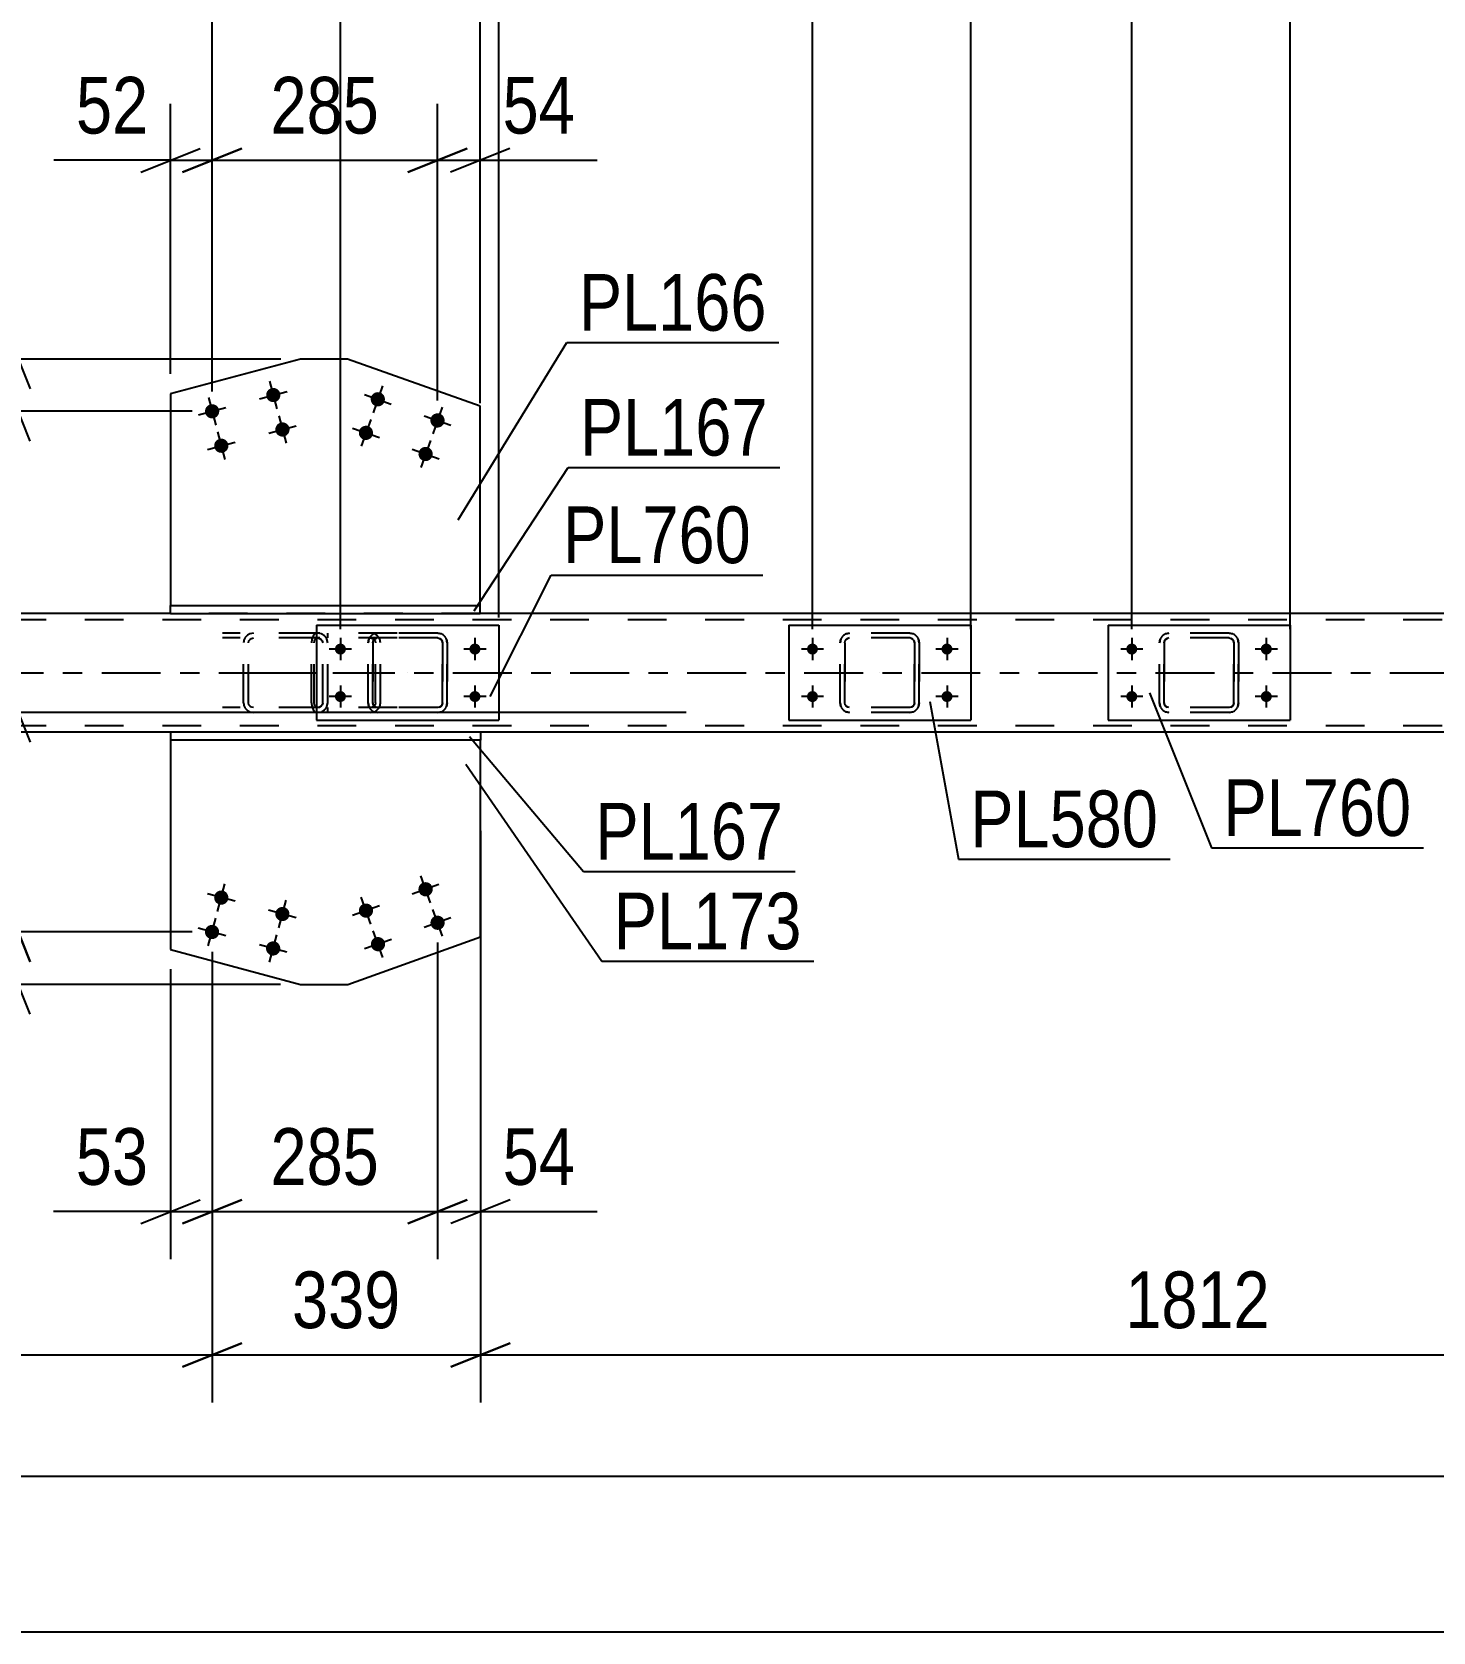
# Model space of a CAD drawing. Header units: millimetres. Extents: x 0 to 1189, y 0 to 841.
# Drawn here: x 119 to 189.8, y 690.2 to 771.1 of the extents above; entities that cross this region are included whole.
import ezdxf

# ---------------------------------------------------------------- set-up
doc = ezdxf.new("R2010")
doc.units = ezdxf.units.MM
doc.linetypes.add('DXK_LINE_DOT2', pattern=[3.9198, 1.9599, -1.9599])
doc.linetypes.add('DXK_LINE_DOT3', pattern=[5.9187, 2.979, -0.9799, 0.9799, -0.9799])
doc.styles.add('Arial', font='ARIAL.TTF', dxfattribs={"height": 0.2})
doc.styles.add('Arial Narrow', font='ARIALN.TTF', dxfattribs={"height": 0.2})

# ---------------------------------------------------------------- blocks, each defined once
blk = doc.blocks.new('Part-203723932-2485 - 2471')
at = {"color": 7, "linetype": 'DXK_LINE_DOT2'}
for p, q in [((176.272, 740.672), (176.456, 740.708)), ((176.456, 740.708), (176.272, 740.672)), ((179.496, 740.708), (176.456, 740.708)), ((179.496, 740.708), (179.679, 740.672)), ((179.679, 740.672), (179.496, 740.708)), ((175.976, 740.228), (176.012, 740.412)), ((176.012, 740.412), (175.976, 740.228)), ((175.976, 737.188), (175.976, 740.228)), ((175.976, 740.228), (175.976, 740.228)), ((175.976, 737.188), (175.976, 740.228)), ((176.216, 740.228), (176.234, 740.32)), ((176.234, 740.32), (176.216, 740.228)), ((176.216, 737.188), (176.216, 740.228)), ((176.216, 740.228), (176.216, 740.228)), ((176.216, 740.228), (176.216, 737.188)), ((176.234, 740.32), (176.286, 740.398)), ((176.286, 740.398), (176.234, 740.32)), ((176.286, 740.398), (176.364, 740.45)), ((176.364, 740.45), (176.286, 740.398)), ((176.456, 740.468), (176.364, 740.45)), ((179.496, 740.468), (176.456, 740.468)), ((179.496, 740.468), (179.587, 740.45)), ((179.587, 740.45), (179.665, 740.398)), ((179.665, 740.398), (179.587, 740.45)), ((179.665, 740.398), (179.717, 740.32)), ((179.717, 740.32), (179.665, 740.398)), ((179.717, 740.32), (179.736, 740.228)), ((179.736, 740.228), (179.717, 740.32)), ((179.736, 737.188), (179.736, 740.228)), ((179.736, 740.228), (179.736, 740.228)), ((179.736, 740.228), (179.736, 737.188)), ((179.939, 740.412), (179.976, 740.228)), ((179.976, 740.228), (179.939, 740.412)), ((179.976, 737.188), (179.976, 740.228)), ((179.976, 740.228), (179.976, 740.228)), ((179.976, 740.228), (179.976, 737.188)), ((175.976, 737.188), (175.976, 737.188)), ((176.012, 737.005), (175.976, 737.188)), ((175.976, 737.188), (176.012, 737.005)), ((176.216, 737.188), (176.216, 737.188)), ((176.234, 737.096), (176.216, 737.188)), ((176.216, 737.188), (176.234, 737.096)), ((176.286, 737.019), (176.234, 737.096)), ((176.234, 737.096), (176.286, 737.019)), ((176.456, 736.708), (176.272, 736.745)), ((176.272, 736.745), (176.456, 736.708)), ((176.364, 736.967), (176.286, 737.019)), ((176.286, 737.019), (176.364, 736.967)), ((176.456, 736.948), (176.364, 736.967)), ((179.496, 736.948), (176.456, 736.948)), ((179.496, 736.708), (176.456, 736.708)), ((179.587, 736.967), (179.496, 736.948)), ((179.679, 736.745), (179.496, 736.708)), ((179.496, 736.708), (179.679, 736.745)), ((179.665, 737.019), (179.587, 736.967)), ((179.587, 736.967), (179.665, 737.019)), ((179.717, 737.096), (179.665, 737.019)), ((179.665, 737.019), (179.717, 737.096)), ((179.736, 737.188), (179.717, 737.096)), ((179.717, 737.096), (179.736, 737.188)), ((179.736, 737.188), (179.736, 737.188)), ((179.976, 737.188), (179.939, 737.005)), ((179.939, 737.005), (179.976, 737.188)), ((179.976, 737.188), (179.976, 737.188))]:
    blk.add_line(p, q, dxfattribs=at)
at = {"color": 7, "linetype": 'DXK_LINE_DOT3'}
blk.add_line((177.976, 738.708), (177.976, 738.708), dxfattribs=at)
at = {"color": 7, "linetype": 'DXK_LINE_DOT2'}
for centre, start, end in [((176.456, 740.228), 112.5, 157.5), ((176.456, 740.228), 112.5, 157.5), ((179.496, 740.228), 22.5, 67.5), ((179.496, 740.228), 22.5, 67.5), ((176.456, 737.188), 202.5, 247.5), ((176.456, 737.188), 202.5, 247.5), ((179.496, 737.188), 292.5, 337.5), ((179.496, 737.188), 292.5, 337.5)]:
    blk.add_arc(centre, 0.48, start, end, dxfattribs=at)
blk = doc.blocks.new('Part-203723932-2522 - 2471')
at = {"color": 7, "linetype": 'DXK_LINE_DOT2'}
for p, q in [((323.531, 741.388), (96.998, 741.388)), ((141.648, 741.708), (125.993, 741.708)), ((323.531, 736.028), (96.998, 736.028)), ((141.655, 735.708), (125.986, 735.708))]:
    blk.add_line(p, q, dxfattribs=at)
at = {"color": 2, "linetype": 'Continuous'}
for p, q in [((125.993, 741.708), (105.156, 741.708)), ((212.018, 741.708), (141.648, 741.708)), ((125.986, 735.708), (100.998, 735.708)), ((211.988, 735.708), (141.655, 735.708))]:
    blk.add_line(p, q, dxfattribs=at)
at = {"color": 7, "linetype": 'DXK_LINE_DOT3'}
blk.add_line((86.998, 738.708), (333.531, 738.708), dxfattribs=at)
blk = doc.blocks.new('Bolt-203723932-2530 - 2471')
at = {"linetype": 'Continuous'}
for points in [[(138.542, 727.65, -1), (139.22, 727.893, -1)], [(135.53, 726.571, -1), (136.207, 726.814, -1)], [(139.149, 725.956, -1), (139.827, 726.199, -1)], [(136.137, 724.876, -1), (136.815, 725.119, -1)]]:
    blk.add_hatch(color=1, dxfattribs=at).paths.add_polyline_path(points)
at = {"color": 1, "linetype": 'Continuous'}
for p, q in [((139.124, 727.094), (138.638, 728.45)), ((139.559, 728.015), (138.203, 727.529)), ((136.546, 726.935), (135.191, 726.449)), ((136.111, 726.015), (135.626, 727.37)), ((140.166, 726.32), (138.81, 725.834)), ((139.731, 725.399), (139.245, 726.755)), ((137.153, 725.241), (135.798, 724.755)), ((136.719, 724.32), (136.233, 725.676))]:
    blk.add_line(p, q, dxfattribs=at)
blk = doc.blocks.new('Bolt-203723932-2531 - 2471')
at = {"linetype": 'Continuous'}
for points in [[(128.207, 727.444, -1), (128.902, 727.257, -1)], [(131.297, 726.613, -1), (131.992, 726.427, -1)], [(127.74, 725.706, -1), (128.435, 725.519, -1)], [(130.83, 724.875, -1), (131.525, 724.688, -1)]]:
    blk.add_hatch(color=1, dxfattribs=at).paths.add_polyline_path(points)
at = {"color": 1, "linetype": 'Continuous'}
for p, q in [((128.368, 726.655), (128.741, 728.046)), ((129.25, 727.164), (127.859, 727.537)), ((131.458, 725.825), (131.832, 727.215)), ((127.9, 724.917), (128.274, 726.308)), ((132.34, 726.333), (130.949, 726.707)), ((128.783, 725.425), (127.392, 725.799)), ((130.991, 724.086), (131.364, 725.477)), ((131.873, 724.595), (130.482, 724.969))]:
    blk.add_line(p, q, dxfattribs=at)
blk = doc.blocks.new('Bolt-203723932-2532 - 2471')
at = {"linetype": 'Continuous'}
for points in [[(136.807, 752.41, -1), (136.129, 752.651, -1)], [(136.205, 750.713, -1), (135.527, 750.954, -1)], [(139.823, 751.34, -1), (139.144, 751.581, -1)], [(139.221, 749.644, -1), (138.543, 749.884, -1)]]:
    blk.add_hatch(color=1, dxfattribs=at).paths.add_polyline_path(points)
at = {"color": 1, "linetype": 'Continuous'}
for p, q in [((135.789, 752.771), (137.146, 752.29)), ((136.709, 753.209), (136.227, 751.852)), ((139.724, 752.139), (139.243, 750.782)), ((135.188, 751.075), (136.545, 750.593)), ((136.107, 751.512), (135.625, 750.155)), ((138.805, 751.701), (140.162, 751.22)), ((139.123, 750.443), (138.641, 749.085)), ((138.203, 750.005), (139.561, 749.523))]:
    blk.add_line(p, q, dxfattribs=at)
blk = doc.blocks.new('Part-203723932-2708 - 2471')
at = {"color": 2, "linetype": 'Continuous'}
for p, q in [((141.655, 735.708), (125.986, 735.708)), ((125.986, 735.708), (125.986, 735.308)), ((141.655, 735.708), (141.655, 735.308)), ((141.655, 735.308), (125.986, 735.308))]:
    blk.add_line(p, q, dxfattribs=at)
blk = doc.blocks.new('Bolt-203723932-2533 - 2471')
at = {"linetype": 'Continuous'}
for points in [[(131.532, 752.837, -1), (130.837, 752.651, -1)], [(128.44, 752.014, -1), (127.744, 751.829, -1)], [(131.995, 751.097, -1), (131.299, 750.912, -1)], [(128.903, 750.274, -1), (128.207, 750.089, -1)]]:
    blk.add_hatch(color=1, dxfattribs=at).paths.add_polyline_path(points)
at = {"color": 1, "linetype": 'Continuous'}
for p, q in [((130.489, 752.559), (131.88, 752.929)), ((130.999, 753.44), (131.37, 752.048)), ((127.396, 751.736), (128.788, 752.106)), ((127.907, 752.617), (128.277, 751.226)), ((130.951, 750.819), (132.343, 751.19)), ((131.462, 751.7), (131.832, 750.309)), ((127.859, 749.997), (129.251, 750.367)), ((128.37, 750.878), (128.74, 749.486))]:
    blk.add_line(p, q, dxfattribs=at)
blk = doc.blocks.new('Part-203723932-2575 - 2471')
at = {"color": 7, "linetype": 'DXK_LINE_DOT2'}
for p, q in [((133.424, 740.708), (128.613, 740.708)), ((130.189, 740.708), (129.994, 740.672)), ((133.62, 740.672), (133.424, 740.708)), ((133.424, 740.468), (128.613, 740.468)), ((129.717, 740.412), (129.678, 740.228)), ((129.678, 737.188), (129.678, 740.228)), ((129.934, 740.228), (129.953, 740.32)), ((129.934, 737.188), (129.934, 740.228)), ((129.953, 740.32), (130.009, 740.398)), ((130.009, 740.398), (130.091, 740.45)), ((130.091, 740.45), (130.189, 740.468)), ((133.424, 740.468), (133.522, 740.45)), ((133.522, 740.45), (133.605, 740.398)), ((133.605, 740.398), (133.66, 740.32)), ((133.66, 740.32), (133.68, 740.228)), ((133.68, 737.188), (133.68, 740.228)), ((133.935, 740.228), (133.896, 740.412)), ((133.935, 737.188), (133.935, 740.228)), ((133.424, 736.948), (128.613, 736.948)), ((133.424, 736.708), (128.613, 736.708)), ((129.678, 737.188), (129.717, 737.005)), ((129.953, 737.096), (129.934, 737.188)), ((130.009, 737.019), (129.953, 737.096)), ((129.994, 736.745), (130.189, 736.708)), ((130.091, 736.967), (130.009, 737.019)), ((130.189, 736.948), (130.091, 736.967)), ((133.522, 736.967), (133.424, 736.948)), ((133.424, 736.708), (133.62, 736.745)), ((133.605, 737.019), (133.522, 736.967)), ((133.66, 737.096), (133.605, 737.019)), ((133.68, 737.188), (133.66, 737.096)), ((133.896, 737.005), (133.935, 737.188))]:
    blk.add_line(p, q, dxfattribs=at)
at = {"color": 7, "linetype": 'DXK_LINE_DOT3'}
blk.add_line((130.231, 738.708), (135.227, 738.708), dxfattribs=at)
at = {"color": 7, "linetype": 'DXK_LINE_DOT2'}
for centre, start, end in [((130.17, 740.207), 110.75831, 155.68004), ((133.444, 740.207), 24.31996, 69.24169), ((130.17, 737.209), 204.31996, 249.24169), ((133.444, 737.209), 290.75831, 335.68004)]:
    blk.add_arc(centre, 0.496, start, end, dxfattribs=at)
blk = doc.blocks.new('Part-203723932-2769 - 2471')
at = {"color": 2, "linetype": 'Continuous'}
for p, q in [((173.376, 741.108), (173.376, 736.308)), ((173.376, 741.108), (182.576, 741.108)), ((182.576, 741.108), (182.576, 736.308)), ((173.376, 736.308), (182.576, 736.308))]:
    blk.add_line(p, q, dxfattribs=at)
blk = doc.blocks.new('Part-203723932-2583 - 2471')
at = {"color": 7, "linetype": 'DXK_LINE_DOT2'}
for p, q in [((133.195, 740.568), (133.137, 740.412)), ((133.283, 740.672), (133.195, 740.568)), ((133.387, 740.708), (133.283, 740.672)), ((137.451, 740.708), (133.387, 740.708)), ((133.935, 740.468), (133.935, 740.708)), ((136.294, 740.672), (136.102, 740.708)), ((133.137, 740.412), (133.116, 740.228)), ((133.116, 737.188), (133.116, 740.228)), ((133.251, 740.228), (133.262, 740.32)), ((133.251, 737.188), (133.251, 740.228)), ((133.262, 740.32), (133.291, 740.398)), ((133.291, 740.398), (133.335, 740.45)), ((133.335, 740.45), (133.387, 740.468)), ((137.451, 740.468), (133.387, 740.468)), ((136.102, 740.468), (136.198, 740.45)), ((136.198, 740.45), (136.279, 740.398)), ((136.279, 740.398), (136.334, 740.32)), ((136.334, 740.32), (136.353, 740.228)), ((136.353, 737.188), (136.353, 740.228)), ((136.604, 740.228), (136.566, 740.412)), ((136.604, 737.188), (136.604, 740.228)), ((133.116, 737.188), (133.137, 737.005)), ((133.137, 737.005), (133.195, 736.849)), ((133.195, 736.849), (133.283, 736.745)), ((133.262, 737.096), (133.251, 737.188)), ((133.291, 737.019), (133.262, 737.096)), ((133.283, 736.745), (133.387, 736.708)), ((133.335, 736.967), (133.291, 737.019)), ((133.387, 736.948), (133.335, 736.967)), ((137.451, 736.948), (133.387, 736.948)), ((137.451, 736.708), (133.387, 736.708)), ((133.935, 736.708), (133.935, 736.948)), ((136.198, 736.967), (136.102, 736.948)), ((136.102, 736.708), (136.294, 736.745)), ((136.279, 737.019), (136.198, 736.967)), ((136.334, 737.096), (136.279, 737.019)), ((136.353, 737.188), (136.334, 737.096)), ((136.566, 737.005), (136.604, 737.188))]:
    blk.add_line(p, q, dxfattribs=at)
for centre, start, end in [((136.116, 740.213), 23.8494, 68.8059), ((136.116, 737.203), 291.1941, 336.1506)]:
    blk.add_arc(centre, 0.492, start, end, dxfattribs=at)
blk = doc.blocks.new('Part-203723932-2713 - 2471')
at = {"color": 2, "linetype": 'Continuous'}
for p, q in [((125.993, 741.708), (125.993, 742.108)), ((125.993, 742.108), (141.648, 742.108)), ((125.993, 741.708), (141.648, 741.708)), ((141.648, 741.708), (141.648, 742.108))]:
    blk.add_line(p, q, dxfattribs=at)
blk = doc.blocks.new('Part-203723932-2616 - 2471')
at = {"color": 2, "linetype": 'Continuous'}
for p, q in [((132.564, 754.56), (125.993, 752.811)), ((134.934, 754.56), (132.564, 754.56)), ((141.648, 752.178), (134.934, 754.56)), ((125.993, 752.811), (125.993, 742.108)), ((141.648, 742.108), (141.648, 752.178))]:
    blk.add_line(p, q, dxfattribs=at)
at = {"color": 7, "linetype": 'DXK_LINE_DOT2'}
blk.add_line((125.993, 742.108), (141.648, 742.108), dxfattribs=at)
blk = doc.blocks.new('Part-203723932-2631 - 2471')
at = {"color": 2, "linetype": 'Continuous'}
for p, q in [((125.986, 735.308), (125.986, 724.727)), ((141.655, 725.366), (141.655, 735.308)), ((134.946, 722.963), (141.655, 725.366)), ((125.986, 724.727), (132.553, 722.963)), ((132.553, 722.963), (134.946, 722.963))]:
    blk.add_line(p, q, dxfattribs=at)
at = {"color": 7, "linetype": 'DXK_LINE_DOT2'}
blk.add_line((141.655, 735.308), (125.986, 735.308), dxfattribs=at)
blk = doc.blocks.new('Part-203723932-2900 - 2471')
at = {"color": 2, "linetype": 'Continuous'}
for p, q in [((133.376, 741.108), (133.376, 736.308)), ((133.376, 741.108), (142.576, 741.108)), ((142.576, 741.108), (142.576, 736.308)), ((133.376, 736.308), (142.576, 736.308))]:
    blk.add_line(p, q, dxfattribs=at)
blk = doc.blocks.new('Part-203723932-2850 - 2471')
at = {"color": 7, "linetype": 'DXK_LINE_DOT2'}
for p, q in [((160.133, 740.672), (160.317, 740.708)), ((160.317, 740.708), (160.133, 740.672)), ((163.357, 740.708), (160.317, 740.708)), ((163.357, 740.708), (163.54, 740.672)), ((163.54, 740.672), (163.357, 740.708)), ((159.837, 740.228), (159.873, 740.412)), ((159.873, 740.412), (159.837, 740.228)), ((159.837, 737.188), (159.837, 740.228)), ((159.837, 740.228), (159.837, 740.228)), ((159.837, 737.188), (159.837, 740.228)), ((160.077, 740.228), (160.095, 740.32)), ((160.077, 740.228), (160.095, 740.32)), ((160.077, 737.188), (160.077, 740.228)), ((160.077, 740.228), (160.077, 740.228)), ((160.077, 740.228), (160.077, 737.188)), ((160.147, 740.398), (160.095, 740.32)), ((160.225, 740.45), (160.147, 740.398)), ((160.317, 740.468), (160.225, 740.45)), ((163.357, 740.468), (160.317, 740.468)), ((163.449, 740.45), (163.357, 740.468)), ((163.526, 740.398), (163.449, 740.45)), ((163.526, 740.398), (163.578, 740.32)), ((163.578, 740.32), (163.597, 740.228)), ((163.597, 740.228), (163.578, 740.32)), ((163.597, 737.188), (163.597, 740.228)), ((163.597, 740.228), (163.597, 740.228)), ((163.597, 740.228), (163.597, 737.188)), ((163.8, 740.412), (163.837, 740.228)), ((163.837, 740.228), (163.8, 740.412)), ((163.837, 737.188), (163.837, 740.228)), ((163.837, 740.228), (163.837, 740.228)), ((163.837, 740.228), (163.837, 737.188)), ((159.837, 737.188), (159.837, 737.188)), ((159.873, 737.005), (159.837, 737.188)), ((159.837, 737.188), (159.873, 737.005)), ((160.077, 737.188), (160.077, 737.188)), ((160.095, 737.096), (160.077, 737.188)), ((160.095, 737.096), (160.077, 737.188)), ((160.147, 737.019), (160.095, 737.096)), ((160.317, 736.708), (160.133, 736.745)), ((160.133, 736.745), (160.317, 736.708)), ((160.225, 736.967), (160.147, 737.019)), ((160.317, 736.948), (160.225, 736.967)), ((163.357, 736.948), (160.317, 736.948)), ((163.357, 736.708), (160.317, 736.708)), ((163.449, 736.967), (163.357, 736.948)), ((163.54, 736.745), (163.357, 736.708)), ((163.357, 736.708), (163.54, 736.745)), ((163.526, 737.019), (163.449, 736.967)), ((163.578, 737.096), (163.526, 737.019)), ((163.597, 737.188), (163.578, 737.096)), ((163.578, 737.096), (163.597, 737.188)), ((163.597, 737.188), (163.597, 737.188)), ((163.837, 737.188), (163.8, 737.005)), ((163.8, 737.005), (163.837, 737.188)), ((163.837, 737.188), (163.837, 737.188))]:
    blk.add_line(p, q, dxfattribs=at)
at = {"color": 7, "linetype": 'DXK_LINE_DOT3'}
blk.add_line((161.837, 738.708), (161.837, 738.708), dxfattribs=at)
at = {"color": 7, "linetype": 'DXK_LINE_DOT2'}
for centre, start, end in [((160.317, 740.228), 112.5, 157.5), ((160.317, 740.228), 112.5, 157.5), ((163.357, 740.228), 22.5, 67.5), ((163.357, 740.228), 22.5, 67.5), ((160.317, 737.188), 202.5, 247.5), ((160.317, 737.188), 202.5, 247.5), ((163.357, 737.188), 292.5, 337.5), ((163.357, 737.188), 292.5, 337.5)]:
    blk.add_arc(centre, 0.48, start, end, dxfattribs=at)
blk = doc.blocks.new('Part-203723932-2855 - 2471')
at = {"color": 2, "linetype": 'Continuous'}
for p, q in [((157.237, 741.108), (157.237, 736.308)), ((157.237, 741.108), (166.437, 741.108)), ((166.437, 741.108), (166.437, 736.308)), ((157.237, 736.308), (166.437, 736.308))]:
    blk.add_line(p, q, dxfattribs=at)
blk = doc.blocks.new('Bolt-203723932-2864 - 2471')
at = {"linetype": 'Continuous'}
for points in [[(174.576, 739.628, -1), (174.576, 740.188, -1)], [(181.376, 739.628, -1), (181.376, 740.188, -1)], [(174.576, 737.228, -1), (174.576, 737.788, -1)], [(181.376, 737.228, -1), (181.376, 737.788, -1)]]:
    blk.add_hatch(color=1, dxfattribs=at).paths.add_polyline_path(points)
at = {"color": 1, "linetype": 'Continuous'}
for p, q in [((175.136, 739.908), (174.016, 739.908)), ((174.576, 740.468), (174.576, 739.348)), ((181.936, 739.908), (180.816, 739.908)), ((181.376, 740.468), (181.376, 739.348)), ((175.136, 737.508), (174.016, 737.508)), ((174.576, 738.068), (174.576, 736.948)), ((181.936, 737.508), (180.816, 737.508)), ((181.376, 738.068), (181.376, 736.948))]:
    blk.add_line(p, q, dxfattribs=at)
blk = doc.blocks.new('Bolt-203723932-2880 - 2471')
at = {"linetype": 'Continuous'}
for points in [[(158.437, 739.628, -1), (158.437, 740.188, -1)], [(165.237, 739.628, -1), (165.237, 740.188, -1)], [(158.437, 737.228, -1), (158.437, 737.788, -1)], [(165.237, 737.228, -1), (165.237, 737.788, -1)]]:
    blk.add_hatch(color=1, dxfattribs=at).paths.add_polyline_path(points)
at = {"color": 1, "linetype": 'Continuous'}
for p, q in [((158.997, 739.908), (157.877, 739.908)), ((158.437, 740.468), (158.437, 739.348)), ((165.797, 739.908), (164.677, 739.908)), ((165.237, 740.468), (165.237, 739.348)), ((158.997, 737.508), (157.877, 737.508)), ((158.437, 738.068), (158.437, 736.948)), ((165.797, 737.508), (164.677, 737.508)), ((165.237, 738.068), (165.237, 736.948))]:
    blk.add_line(p, q, dxfattribs=at)
blk = doc.blocks.new('Bolt-203723932-2881 - 2471')
at = {"linetype": 'Continuous'}
for points in [[(134.576, 739.628, -1), (134.576, 740.188, -1)], [(141.376, 739.628, -1), (141.376, 740.188, -1)], [(134.576, 737.228, -1), (134.576, 737.788, -1)], [(141.376, 737.228, -1), (141.376, 737.788, -1)]]:
    blk.add_hatch(color=1, dxfattribs=at).paths.add_polyline_path(points)
at = {"color": 1, "linetype": 'Continuous'}
for p, q in [((135.136, 739.908), (134.016, 739.908)), ((134.576, 740.468), (134.576, 739.348)), ((141.936, 739.908), (140.816, 739.908)), ((141.376, 740.468), (141.376, 739.348)), ((135.136, 737.508), (134.016, 737.508)), ((134.576, 738.068), (134.576, 736.948)), ((141.936, 737.508), (140.816, 737.508)), ((141.376, 738.068), (141.376, 736.948))]:
    blk.add_line(p, q, dxfattribs=at)
blk = doc.blocks.new('Part-203723932-2895 - 2471')
at = {"color": 7, "linetype": 'DXK_LINE_DOT2'}
for p, q in [((136.272, 740.672), (136.456, 740.708)), ((136.456, 740.708), (136.272, 740.672)), ((139.496, 740.708), (136.456, 740.708)), ((139.496, 740.708), (139.679, 740.672)), ((139.679, 740.672), (139.496, 740.708)), ((135.976, 740.228), (136.012, 740.412)), ((136.012, 740.412), (135.976, 740.228)), ((135.976, 737.188), (135.976, 740.228)), ((135.976, 740.228), (135.976, 740.228)), ((135.976, 737.188), (135.976, 740.228)), ((136.216, 740.228), (136.234, 740.32)), ((136.234, 740.32), (136.216, 740.228)), ((136.216, 737.188), (136.216, 740.228)), ((136.216, 740.228), (136.216, 740.228)), ((136.216, 740.228), (136.216, 737.188)), ((136.234, 740.32), (136.286, 740.398)), ((136.286, 740.398), (136.234, 740.32)), ((136.286, 740.398), (136.364, 740.45)), ((136.364, 740.45), (136.286, 740.398)), ((136.456, 740.468), (136.364, 740.45)), ((139.496, 740.468), (136.456, 740.468)), ((139.496, 740.468), (139.587, 740.45)), ((139.587, 740.45), (139.665, 740.398)), ((139.665, 740.398), (139.587, 740.45)), ((139.665, 740.398), (139.717, 740.32)), ((139.717, 740.32), (139.665, 740.398)), ((139.717, 740.32), (139.736, 740.228)), ((139.736, 740.228), (139.717, 740.32)), ((139.736, 737.188), (139.736, 740.228)), ((139.736, 740.228), (139.736, 740.228)), ((139.736, 740.228), (139.736, 737.188)), ((139.939, 740.412), (139.976, 740.228)), ((139.976, 740.228), (139.939, 740.412)), ((139.976, 737.188), (139.976, 740.228)), ((139.976, 740.228), (139.976, 740.228)), ((139.976, 740.228), (139.976, 737.188)), ((135.976, 737.188), (135.976, 737.188)), ((136.012, 737.005), (135.976, 737.188)), ((135.976, 737.188), (136.012, 737.005)), ((136.216, 737.188), (136.216, 737.188)), ((136.234, 737.096), (136.216, 737.188)), ((136.216, 737.188), (136.234, 737.096)), ((136.286, 737.019), (136.234, 737.096)), ((136.234, 737.096), (136.286, 737.019)), ((136.456, 736.708), (136.272, 736.745)), ((136.272, 736.745), (136.456, 736.708)), ((136.364, 736.967), (136.286, 737.019)), ((136.286, 737.019), (136.364, 736.967)), ((136.456, 736.948), (136.364, 736.967)), ((139.496, 736.948), (136.456, 736.948)), ((139.496, 736.708), (136.456, 736.708)), ((139.587, 736.967), (139.496, 736.948)), ((139.679, 736.745), (139.496, 736.708)), ((139.496, 736.708), (139.679, 736.745)), ((139.665, 737.019), (139.587, 736.967)), ((139.587, 736.967), (139.665, 737.019)), ((139.717, 737.096), (139.665, 737.019)), ((139.665, 737.019), (139.717, 737.096)), ((139.736, 737.188), (139.717, 737.096)), ((139.717, 737.096), (139.736, 737.188)), ((139.736, 737.188), (139.736, 737.188)), ((139.976, 737.188), (139.939, 737.005)), ((139.939, 737.005), (139.976, 737.188)), ((139.976, 737.188), (139.976, 737.188))]:
    blk.add_line(p, q, dxfattribs=at)
at = {"color": 7, "linetype": 'DXK_LINE_DOT3'}
blk.add_line((137.976, 738.708), (137.976, 738.708), dxfattribs=at)
at = {"color": 7, "linetype": 'DXK_LINE_DOT2'}
for centre, start, end in [((136.456, 740.228), 112.5, 157.5), ((136.456, 740.228), 112.5, 157.5), ((139.496, 740.228), 22.5, 67.5), ((139.496, 740.228), 22.5, 67.5), ((136.456, 737.188), 202.5, 247.5), ((136.456, 737.188), 202.5, 247.5), ((139.496, 737.188), 292.5, 337.5), ((139.496, 737.188), 292.5, 337.5)]:
    blk.add_arc(centre, 0.48, start, end, dxfattribs=at)
blk = doc.blocks.new('StraightDimension-203723932-41696 - 2471')
at = {"color": 7, "linetype": 'Continuous'}
for p, q in [((141.655, 730.72), (141.655, 701.844)), ((128.087, 724.612), (128.087, 701.844)), ((129.587, 704.844), (126.587, 703.644)), ((128.087, 704.244), (141.655, 704.244)), ((140.155, 703.644), (143.155, 704.844))]:
    blk.add_line(p, q, dxfattribs=at)
at = {"color": 0}
blk.add_wipeout([(138.213, 704.994), (138.213, 709.194), (131.529, 709.194), (131.529, 704.994)], dxfattribs=at)
at = {"color": 3, "style": 'Arial Narrow'}
blk.add_text('339', height=2.8633, dxfattribs=at).set_placement((132.129, 705.594))
blk = doc.blocks.new('StraightDimension-203723932-40149 - 2471')
at = {"color": 7, "linetype": 'Continuous'}
for p, q in [((166.437, 740.908), (166.437, 798.132)), ((174.576, 740.908), (174.576, 798.132)), ((164.937, 782.837), (167.937, 784.037)), ((166.437, 783.437), (174.576, 783.437)), ((176.076, 784.037), (173.076, 782.837))]:
    blk.add_line(p, q, dxfattribs=at)
at = {"color": 0}
blk.add_wipeout([(174.442, 784.187), (174.442, 788.387), (166.571, 788.387), (166.571, 784.187)], dxfattribs=at)
at = {"color": 3, "style": 'Arial'}
blk.add_text('203', height=2.8652, dxfattribs=at).set_placement((167.171, 784.787))
at = {"color": 0, "linetype": 'Continuous'}
blk.add_wipeout([(173.976, 798.732), (169.776, 798.732), (169.776, 788.637), (173.976, 788.637)], dxfattribs=at)
at = {"color": 3, "linetype": 'Continuous', "style": 'Arial'}
blk.add_text('1939', height=2.8652, rotation=90.00021, dxfattribs=at).set_placement((173.376, 789.237))
blk = doc.blocks.new('StraightDimension-203723932-4101 - 2471')
at = {"color": 7, "linetype": 'Continuous'}
for p, q in [((117.701, 727.112), (118.901, 724.112)), ((127.087, 725.612), (115.451, 725.612)), ((118.301, 722.963), (118.301, 725.612)), ((118.901, 721.463), (117.701, 724.463)), ((131.553, 722.963), (115.451, 722.963)), ((118.301, 722.963), (118.301, 717.056)), ((118.301, 722.963), (118.301, 717.056))]:
    blk.add_line(p, q, dxfattribs=at)
at = {"color": 0}
blk.add_wipeout([(117.551, 722.438), (113.351, 722.438), (113.351, 717.581), (117.551, 717.581)], dxfattribs=at)
at = {"color": 3, "style": 'Arial Narrow'}
blk.add_text('66', height=2.8633, rotation=90.00021, dxfattribs=at).set_placement((116.951, 718.181))
blk = doc.blocks.new('StraightDimension-203723932-41695 - 2471')
at = {"color": 7, "linetype": 'Continuous'}
for p, q in [((141.655, 730.72), (141.655, 701.844)), ((214.155, 730.612), (214.155, 701.844)), ((143.155, 704.844), (140.155, 703.644)), ((141.655, 704.244), (214.155, 704.244)), ((212.655, 703.644), (215.655, 704.844))]:
    blk.add_line(p, q, dxfattribs=at)
at = {"color": 0}
blk.add_wipeout([(182.161, 704.994), (182.161, 709.194), (173.648, 709.194), (173.648, 704.994)], dxfattribs=at)
at = {"color": 3, "style": 'Arial Narrow'}
blk.add_text('1812', height=2.8633, dxfattribs=at).set_placement((174.248, 705.594))
blk = doc.blocks.new('StraightDimension-203723932-2944 - 2471')
at = {"color": 7, "linetype": 'Continuous'}
blk.add_line((96.998, 698.117), (791.142, 698.117), dxfattribs=at)
blk = doc.blocks.new('StraightDimension-203723932-40155 - 2471')
at = {"color": 7, "linetype": 'Continuous'}
for p, q in [((99.956, 744.912), (99.956, 797.285)), ((128.092, 752.921), (128.092, 795.908)), ((101.456, 784.037), (98.456, 782.837)), ((99.956, 783.437), (128.092, 783.437)), ((126.592, 782.837), (129.592, 784.037))]:
    blk.add_line(p, q, dxfattribs=at)
at = {"color": 0, "linetype": 'Continuous'}
blk.add_wipeout([(127.492, 796.508), (123.292, 796.508), (123.292, 788.637), (127.492, 788.637)], dxfattribs=at)
at = {"color": 0}
blk.add_wipeout([(117.96, 784.187), (117.96, 788.387), (110.089, 788.387), (110.089, 784.187)], dxfattribs=at)
at = {"color": 3, "linetype": 'Continuous', "style": 'Arial'}
blk.add_text('777', height=2.8652, rotation=90.00021, dxfattribs=at).set_placement((126.892, 789.237))
at = {"color": 3, "style": 'Arial'}
blk.add_text('703', height=2.8652, dxfattribs=at).set_placement((110.689, 784.787))
blk = doc.blocks.new('StraightDimension-203723932-4049 - 2471')
at = {"color": 7, "linetype": 'Continuous'}
for p, q in [((128.087, 724.612), (128.087, 709.086)), ((125.986, 723.727), (125.986, 709.086)), ((125.986, 711.486), (120.079, 711.486)), ((125.986, 711.486), (120.079, 711.486)), ((124.486, 710.886), (127.486, 712.086)), ((125.986, 711.486), (128.087, 711.486)), ((129.587, 712.086), (126.587, 710.886))]:
    blk.add_line(p, q, dxfattribs=at)
at = {"color": 0}
blk.add_wipeout([(125.461, 712.236), (125.461, 716.436), (120.604, 716.436), (120.604, 712.236)], dxfattribs=at)
at = {"color": 3, "style": 'Arial Narrow'}
blk.add_text('53', height=2.8633, dxfattribs=at).set_placement((121.204, 712.836))
blk = doc.blocks.new('StraightDimension-203723932-4059 - 2471')
at = {"color": 7, "linetype": 'Continuous'}
for p, q in [((128.087, 724.612), (128.087, 709.086)), ((139.488, 725.077), (139.488, 709.086)), ((126.587, 710.886), (129.587, 712.086)), ((128.087, 711.486), (139.488, 711.486)), ((140.988, 712.086), (137.988, 710.886))]:
    blk.add_line(p, q, dxfattribs=at)
at = {"color": 0}
blk.add_wipeout([(137.13, 712.236), (137.13, 716.436), (130.445, 716.436), (130.445, 712.236)], dxfattribs=at)
at = {"color": 3, "style": 'Arial Narrow'}
blk.add_text('285', height=2.8633, dxfattribs=at).set_placement((131.045, 712.836))
blk = doc.blocks.new('StraightDimension-203723932-4069 - 2471')
at = {"color": 7, "linetype": 'Continuous'}
for p, q in [((139.488, 725.077), (139.488, 709.086)), ((141.655, 724.366), (141.655, 709.086)), ((137.988, 710.886), (140.988, 712.086)), ((139.488, 711.486), (141.655, 711.486)), ((143.155, 712.086), (140.155, 710.886)), ((141.655, 711.486), (147.561, 711.486)), ((141.655, 711.486), (147.561, 711.486))]:
    blk.add_line(p, q, dxfattribs=at)
at = {"color": 0}
blk.add_wipeout([(147.036, 712.236), (147.036, 716.436), (142.18, 716.436), (142.18, 712.236)], dxfattribs=at)
at = {"color": 3, "style": 'Arial Narrow'}
blk.add_text('54', height=2.8633, dxfattribs=at).set_placement((142.78, 712.836))
blk = doc.blocks.new('StraightDimension-203723932-4081 - 2471')
at = {"color": 7, "linetype": 'Continuous'}
blk.add_line((96.198, 690.242), (791.782, 690.242), dxfattribs=at)
blk = doc.blocks.new('StraightDimension-203723932-4092 - 2471')
at = {"color": 7, "linetype": 'Continuous'}
for p, q in [((118.901, 750.421), (117.701, 753.421)), ((127.092, 751.921), (115.451, 751.921)), ((118.301, 736.708), (118.301, 751.921)), ((117.701, 738.208), (118.901, 735.208)), ((152.053, 736.708), (115.451, 736.708))]:
    blk.add_line(p, q, dxfattribs=at)
at = {"color": 0}
blk.add_wipeout([(117.551, 747.657), (113.351, 747.657), (113.351, 740.973), (117.551, 740.973)], dxfattribs=at)
at = {"color": 3, "style": 'Arial Narrow'}
blk.add_text('380', height=2.8633, rotation=90.00021, dxfattribs=at).set_placement((116.951, 741.573))
blk = doc.blocks.new('StraightDimension-203723932-4111 - 2471')
at = {"color": 7, "linetype": 'Continuous'}
for p, q in [((117.701, 738.208), (118.901, 735.208)), ((152.053, 736.708), (115.451, 736.708)), ((118.301, 725.612), (118.301, 736.708)), ((118.901, 724.112), (117.701, 727.112)), ((127.087, 725.612), (115.451, 725.612))]:
    blk.add_line(p, q, dxfattribs=at)
at = {"color": 0}
blk.add_wipeout([(117.551, 734.502), (113.351, 734.502), (113.351, 727.818), (117.551, 727.818)], dxfattribs=at)
at = {"color": 3, "style": 'Arial Narrow'}
blk.add_text('277', height=2.8633, rotation=90.00021, dxfattribs=at).set_placement((116.951, 728.418))
blk = doc.blocks.new('StraightDimension-203723932-4119 - 2471')
at = {"color": 7, "linetype": 'Continuous'}
for p, q in [((118.301, 754.56), (118.301, 760.466)), ((118.301, 754.56), (118.301, 760.466)), ((117.701, 756.06), (118.901, 753.06)), ((131.564, 754.56), (115.451, 754.56)), ((118.301, 751.921), (118.301, 754.56)), ((118.901, 750.421), (117.701, 753.421)), ((127.092, 751.921), (115.451, 751.921))]:
    blk.add_line(p, q, dxfattribs=at)
at = {"color": 0}
blk.add_wipeout([(117.551, 759.941), (113.351, 759.941), (113.351, 755.085), (117.551, 755.085)], dxfattribs=at)
at = {"color": 3, "style": 'Arial Narrow'}
blk.add_text('66', height=2.8633, rotation=90.00021, dxfattribs=at).set_placement((116.951, 755.685))
blk = doc.blocks.new('StraightDimension-203723932-4141 - 2471')
at = {"color": 7, "linetype": 'Continuous'}
for p, q in [((125.993, 753.811), (125.993, 767.456)), ((128.092, 752.921), (128.092, 767.456)), ((124.493, 764.006), (127.493, 765.206)), ((129.592, 765.206), (126.592, 764.006)), ((125.993, 764.606), (120.086, 764.606)), ((125.993, 764.606), (120.086, 764.606)), ((125.993, 764.606), (128.092, 764.606))]:
    blk.add_line(p, q, dxfattribs=at)
at = {"color": 0}
blk.add_wipeout([(125.468, 765.356), (125.468, 769.556), (120.611, 769.556), (120.611, 765.356)], dxfattribs=at)
at = {"color": 3, "style": 'Arial Narrow'}
blk.add_text('52', height=2.8633, dxfattribs=at).set_placement((121.211, 765.956))
blk = doc.blocks.new('StraightDimension-203723932-4151 - 2471')
at = {"color": 7, "linetype": 'Continuous'}
for p, q in [((128.092, 752.921), (128.092, 767.456)), ((139.484, 752.461), (139.484, 767.456)), ((126.592, 764.006), (129.592, 765.206)), ((140.984, 765.206), (137.984, 764.006)), ((128.092, 764.606), (139.484, 764.606))]:
    blk.add_line(p, q, dxfattribs=at)
at = {"color": 0}
blk.add_wipeout([(137.13, 765.356), (137.13, 769.556), (130.446, 769.556), (130.446, 765.356)], dxfattribs=at)
at = {"color": 3, "style": 'Arial Narrow'}
blk.add_text('285', height=2.8633, dxfattribs=at).set_placement((131.046, 765.956))
blk = doc.blocks.new('StraightDimension-203723932-4161 - 2471')
at = {"color": 7, "linetype": 'Continuous'}
for p, q in [((139.484, 752.461), (139.484, 767.456)), ((141.648, 753.178), (141.648, 767.456)), ((137.984, 764.006), (140.984, 765.206)), ((143.148, 765.206), (140.148, 764.006)), ((139.484, 764.606), (141.648, 764.606)), ((141.648, 764.606), (147.554, 764.606)), ((141.648, 764.606), (147.554, 764.606))]:
    blk.add_line(p, q, dxfattribs=at)
at = {"color": 0}
blk.add_wipeout([(147.029, 765.356), (147.029, 769.556), (142.173, 769.556), (142.173, 765.356)], dxfattribs=at)
at = {"color": 3, "style": 'Arial Narrow'}
blk.add_text('54', height=2.8633, dxfattribs=at).set_placement((142.773, 765.956))
blk = doc.blocks.new('StraightDimension-203723932-40147 - 2471')
at = {"color": 7, "linetype": 'Continuous'}
for p, q in [((182.576, 740.908), (182.576, 798.132)), ((214.182, 746.804), (214.182, 798.132)), ((184.076, 784.037), (181.076, 782.837)), ((182.576, 783.437), (214.182, 783.437)), ((212.682, 782.837), (215.682, 784.037))]:
    blk.add_line(p, q, dxfattribs=at)
at = {"color": 0, "linetype": 'Continuous'}
blk.add_wipeout([(213.582, 798.732), (209.382, 798.732), (209.382, 788.637), (213.582, 788.637)], dxfattribs=at)
at = {"color": 0}
blk.add_wipeout([(202.314, 784.187), (202.314, 788.387), (194.444, 788.387), (194.444, 784.187)], dxfattribs=at)
at = {"color": 3, "linetype": 'Continuous', "style": 'Arial'}
blk.add_text('2930', height=2.8652, rotation=90.00021, dxfattribs=at).set_placement((212.982, 789.237))
at = {"color": 3, "style": 'Arial'}
blk.add_text('790', height=2.8652, dxfattribs=at).set_placement((195.044, 784.787))
blk = doc.blocks.new('StraightDimension-203723932-40148 - 2471')
at = {"color": 7, "linetype": 'Continuous'}
for p, q in [((174.576, 740.908), (174.576, 798.132)), ((182.576, 740.908), (182.576, 798.132)), ((173.076, 782.837), (176.076, 784.037)), ((174.576, 783.437), (182.576, 783.437)), ((184.076, 784.037), (181.076, 782.837))]:
    blk.add_line(p, q, dxfattribs=at)
at = {"color": 0}
blk.add_wipeout([(182.511, 784.187), (182.511, 788.387), (174.64, 788.387), (174.64, 784.187)], dxfattribs=at)
at = {"color": 3, "style": 'Arial'}
blk.add_text('200', height=2.8652, dxfattribs=at).set_placement((175.24, 784.787))
at = {"color": 0, "linetype": 'Continuous'}
blk.add_wipeout([(181.976, 798.732), (177.776, 798.732), (177.776, 788.637), (181.976, 788.637)], dxfattribs=at)
at = {"color": 3, "linetype": 'Continuous', "style": 'Arial'}
blk.add_text('2139', height=2.8652, rotation=90.00021, dxfattribs=at).set_placement((181.376, 789.237))
blk = doc.blocks.new('StraightDimension-203723932-40150 - 2471')
at = {"color": 7, "linetype": 'Continuous'}
for p, q in [((158.437, 740.908), (158.437, 798.132)), ((166.437, 740.908), (166.437, 798.132)), ((156.937, 782.837), (159.937, 784.037)), ((158.437, 783.437), (166.437, 783.437)), ((167.937, 784.037), (164.937, 782.837))]:
    blk.add_line(p, q, dxfattribs=at)
at = {"color": 0}
blk.add_wipeout([(166.372, 784.187), (166.372, 788.387), (158.501, 788.387), (158.501, 784.187)], dxfattribs=at)
at = {"color": 3, "style": 'Arial'}
blk.add_text('200', height=2.8652, dxfattribs=at).set_placement((159.101, 784.787))
at = {"color": 0, "linetype": 'Continuous'}
blk.add_wipeout([(165.837, 798.732), (161.637, 798.732), (161.637, 788.637), (165.837, 788.637)], dxfattribs=at)
at = {"color": 3, "linetype": 'Continuous', "style": 'Arial'}
blk.add_text('1736', height=2.8652, rotation=90.00021, dxfattribs=at).set_placement((165.237, 789.237))
blk = doc.blocks.new('StraightDimension-203723932-40151 - 2471')
at = {"color": 7, "linetype": 'Continuous'}
for p, q in [((142.576, 741.501), (142.576, 808.332)), ((158.437, 740.908), (158.437, 798.132)), ((144.076, 784.037), (141.076, 782.837)), ((142.576, 783.437), (158.437, 783.437)), ((156.937, 782.837), (159.937, 784.037))]:
    blk.add_line(p, q, dxfattribs=at)
at = {"color": 0}
blk.add_wipeout([(154.442, 784.187), (154.442, 788.387), (146.571, 788.387), (146.571, 784.187)], dxfattribs=at)
at = {"color": 3, "style": 'Arial'}
blk.add_text('397', height=2.8652, dxfattribs=at).set_placement((147.171, 784.787))
at = {"color": 0, "linetype": 'Continuous'}
blk.add_wipeout([(157.837, 798.732), (153.637, 798.732), (153.637, 788.637), (157.837, 788.637)], dxfattribs=at)
at = {"color": 3, "linetype": 'Continuous', "style": 'Arial'}
blk.add_text('1536', height=2.8652, rotation=90.00021, dxfattribs=at).set_placement((157.237, 789.237))
blk = doc.blocks.new('StraightDimension-203723932-40152 - 2471')
at = {"color": 7, "linetype": 'Continuous'}
for p, q in [((142.576, 741.501), (142.576, 808.332)), ((141.648, 752.337), (141.648, 798.132)), ((140.148, 782.837), (143.148, 784.037)), ((144.076, 784.037), (141.076, 782.837)), ((141.648, 783.437), (142.576, 783.437))]:
    blk.add_line(p, q, dxfattribs=at)
at = {"color": 0, "linetype": 'Continuous'}
blk.add_wipeout([(141.976, 808.932), (137.776, 808.932), (137.776, 798.837), (141.976, 798.837)], dxfattribs=at)
at = {"color": 3, "linetype": 'Continuous', "style": 'Arial'}
blk.add_text('1139', height=2.8652, rotation=90.00021, dxfattribs=at).set_placement((141.376, 799.437))
at = {"color": 0}
blk.add_wipeout([(144.936, 784.187), (144.936, 788.387), (139.288, 788.387), (139.288, 784.187)], dxfattribs=at)
at = {"color": 3, "style": 'Arial'}
blk.add_text('23', height=2.8652, dxfattribs=at).set_placement((139.888, 784.787))
blk = doc.blocks.new('StraightDimension-203723932-40153 - 2471')
at = {"color": 7, "linetype": 'Continuous'}
for p, q in [((141.648, 752.337), (141.648, 798.132)), ((134.576, 740.908), (134.576, 795.908)), ((133.076, 782.837), (136.076, 784.037)), ((134.576, 783.437), (141.648, 783.437)), ((143.148, 784.037), (140.148, 782.837))]:
    blk.add_line(p, q, dxfattribs=at)
at = {"color": 0, "linetype": 'Continuous'}
blk.add_wipeout([(141.048, 798.732), (136.848, 798.732), (136.848, 788.637), (141.048, 788.637)], dxfattribs=at)
at = {"color": 3, "linetype": 'Continuous', "style": 'Arial'}
blk.add_text('1116', height=2.8652, rotation=90.00021, dxfattribs=at).set_placement((140.448, 789.237))
at = {"color": 0}
blk.add_wipeout([(142.047, 778.487), (142.047, 782.687), (134.176, 782.687), (134.176, 778.487)], dxfattribs=at)
at = {"color": 3, "style": 'Arial'}
blk.add_text('177', height=2.8652, dxfattribs=at).set_placement((134.776, 779.087))
blk = doc.blocks.new('StraightDimension-203723932-40154 - 2471')
at = {"color": 7, "linetype": 'Continuous'}
for p, q in [((128.092, 752.921), (128.092, 795.908)), ((134.576, 740.908), (134.576, 795.908)), ((126.592, 782.837), (129.592, 784.037)), ((128.092, 783.437), (134.576, 783.437)), ((136.076, 784.037), (133.076, 782.837))]:
    blk.add_line(p, q, dxfattribs=at)
at = {"color": 0}
blk.add_wipeout([(135.269, 784.187), (135.269, 788.387), (127.398, 788.387), (127.398, 784.187)], dxfattribs=at)
at = {"color": 3, "style": 'Arial'}
blk.add_text('162', height=2.8652, dxfattribs=at).set_placement((127.998, 784.787))
at = {"color": 0, "linetype": 'Continuous'}
blk.add_wipeout([(133.976, 796.508), (129.776, 796.508), (129.776, 788.637), (133.976, 788.637)], dxfattribs=at)
at = {"color": 3, "linetype": 'Continuous', "style": 'Arial'}
blk.add_text('939', height=2.8652, rotation=90.00021, dxfattribs=at).set_placement((133.376, 789.237))
blk = doc.blocks.new('StraightDimension-203723932-41697 - 2471')
at = {"color": 7, "linetype": 'Continuous'}
for p, q in [((96.998, 730.108), (96.998, 701.844)), ((128.087, 724.612), (128.087, 701.844)), ((98.498, 704.844), (95.498, 703.644)), ((96.998, 704.244), (128.087, 704.244)), ((126.587, 703.644), (129.587, 704.844))]:
    blk.add_line(p, q, dxfattribs=at)
at = {"color": 0}
blk.add_wipeout([(115.885, 704.994), (115.885, 709.194), (109.2, 709.194), (109.2, 704.994)], dxfattribs=at)
at = {"color": 3, "style": 'Arial Narrow'}
blk.add_text('777', height=2.8633, dxfattribs=at).set_placement((109.8, 705.594))
blk = doc.blocks.new('Mark-203723932-2704 - 2471')
at = {"color": 30, "linetype": 'Continuous'}
for p, q in [((141.096, 735.483), (146.865, 728.673)), ((146.865, 728.673), (157.568, 728.673))]:
    blk.add_line(p, q, dxfattribs=at)
at = {"color": 0}
blk.add_wipeout([(156.968, 729.273), (156.968, 732.273), (147.465, 732.273), (147.465, 729.273)], dxfattribs=at)
blk.add_wipeout([(156.968, 729.273), (156.968, 732.273), (147.465, 732.273), (147.465, 729.273)], dxfattribs=at)
at = {"color": 3, "style": 'Arial Narrow'}
blk.add_text('PL167', height=2.8633, dxfattribs=at).set_placement((147.465, 729.273))
blk = doc.blocks.new('Mark-203723932-2709 - 2471')
at = {"color": 30, "linetype": 'Continuous'}
for p, q in [((141.338, 741.844), (146.081, 749.085)), ((146.081, 749.085), (156.785, 749.085))]:
    blk.add_line(p, q, dxfattribs=at)
at = {"color": 0}
blk.add_wipeout([(156.185, 749.685), (156.185, 752.685), (146.681, 752.685), (146.681, 749.685)], dxfattribs=at)
blk.add_wipeout([(156.185, 749.685), (156.185, 752.685), (146.681, 752.685), (146.681, 749.685)], dxfattribs=at)
at = {"color": 3, "style": 'Arial Narrow'}
blk.add_text('PL167', height=2.8633, dxfattribs=at).set_placement((146.681, 749.685))
blk = doc.blocks.new('Mark-203723932-2612 - 2471')
at = {"color": 30, "linetype": 'Continuous'}
for p, q in [((140.536, 746.442), (146.029, 755.394)), ((146.029, 755.394), (156.733, 755.394))]:
    blk.add_line(p, q, dxfattribs=at)
at = {"color": 0}
blk.add_wipeout([(156.133, 755.994), (156.133, 758.994), (146.629, 758.994), (146.629, 755.994)], dxfattribs=at)
blk.add_wipeout([(156.133, 755.994), (156.133, 758.994), (146.629, 758.994), (146.629, 755.994)], dxfattribs=at)
at = {"color": 3, "style": 'Arial Narrow'}
blk.add_text('PL166', height=2.8633, dxfattribs=at).set_placement((146.629, 755.994))
blk = doc.blocks.new('Mark-203723932-2627 - 2471')
at = {"color": 30, "linetype": 'Continuous'}
for p, q in [((140.924, 734.097), (147.795, 724.136)), ((147.795, 724.136), (158.499, 724.136))]:
    blk.add_line(p, q, dxfattribs=at)
at = {"color": 0}
blk.add_wipeout([(157.899, 724.736), (157.899, 727.736), (148.395, 727.736), (148.395, 724.736)], dxfattribs=at)
blk.add_wipeout([(157.899, 724.736), (157.899, 727.736), (148.395, 727.736), (148.395, 724.736)], dxfattribs=at)
at = {"color": 3, "style": 'Arial Narrow'}
blk.add_text('PL173', height=2.8633, dxfattribs=at).set_placement((148.395, 724.736))
blk = doc.blocks.new('Mark-203723932-2765 - 2471')
at = {"color": 30, "linetype": 'Continuous'}
for p, q in [((175.468, 737.704), (178.611, 729.865)), ((178.611, 729.865), (189.315, 729.865))]:
    blk.add_line(p, q, dxfattribs=at)
at = {"color": 0}
blk.add_wipeout([(188.715, 730.465), (188.715, 733.465), (179.211, 733.465), (179.211, 730.465)], dxfattribs=at)
blk.add_wipeout([(188.715, 730.465), (188.715, 733.465), (179.211, 733.465), (179.211, 730.465)], dxfattribs=at)
at = {"color": 3, "style": 'Arial Narrow'}
blk.add_text('PL760', height=2.8633, dxfattribs=at).set_placement((179.211, 730.465))
blk = doc.blocks.new('Mark-203723932-2851 - 2471')
at = {"color": 30, "linetype": 'Continuous'}
for p, q in [((164.361, 737.26), (165.811, 729.298)), ((165.811, 729.298), (176.515, 729.298))]:
    blk.add_line(p, q, dxfattribs=at)
at = {"color": 0}
blk.add_wipeout([(175.915, 729.898), (175.915, 732.898), (166.411, 732.898), (166.411, 729.898)], dxfattribs=at)
blk.add_wipeout([(175.915, 729.898), (175.915, 732.898), (166.411, 732.898), (166.411, 729.898)], dxfattribs=at)
at = {"color": 3, "style": 'Arial Narrow'}
blk.add_text('PL580', height=2.8633, dxfattribs=at).set_placement((166.411, 729.898))
blk = doc.blocks.new('Mark-203723932-2896 - 2471')
at = {"color": 30, "linetype": 'Continuous'}
for p, q in [((142.139, 737.514), (145.232, 743.65)), ((145.232, 743.65), (155.936, 743.65))]:
    blk.add_line(p, q, dxfattribs=at)
at = {"color": 0}
blk.add_wipeout([(155.336, 744.25), (155.336, 747.25), (145.832, 747.25), (145.832, 744.25)], dxfattribs=at)
blk.add_wipeout([(155.336, 744.25), (155.336, 747.25), (145.832, 747.25), (145.832, 744.25)], dxfattribs=at)
at = {"color": 3, "style": 'Arial Narrow'}
blk.add_text('PL760', height=2.8633, dxfattribs=at).set_placement((145.832, 744.25))

msp = doc.modelspace()

# ---------------------------------------------------------------- block references
for name in ['Part-203723932-2616 - 2471', 'Bolt-203723932-2533 - 2471', 'Bolt-203723932-2532 - 2471', 'Part-203723932-2522 - 2471', 'Part-203723932-2713 - 2471', 'Part-203723932-2575 - 2471', 'Part-203723932-2583 - 2471', 'Part-203723932-2900 - 2471', 'Part-203723932-2895 - 2471', 'Part-203723932-2855 - 2471', 'Part-203723932-2850 - 2471', 'Part-203723932-2769 - 2471', 'Part-203723932-2485 - 2471', 'Bolt-203723932-2881 - 2471', 'Bolt-203723932-2880 - 2471', 'Bolt-203723932-2864 - 2471', 'Part-203723932-2708 - 2471', 'Part-203723932-2631 - 2471', 'Bolt-203723932-2530 - 2471', 'Bolt-203723932-2531 - 2471']:
    msp.add_blockref(name, (0, 0))

# ---------------------------------------------------------------- next in the draw order: block references
for name in ['StraightDimension-203723932-40149 - 2471', 'StraightDimension-203723932-40147 - 2471', 'StraightDimension-203723932-40155 - 2471', 'StraightDimension-203723932-41696 - 2471']:
    msp.add_blockref(name, (0, 0))

# ---------------------------------------------------------------- next in the draw order: block references
for name in ['StraightDimension-203723932-40150 - 2471', 'StraightDimension-203723932-40148 - 2471', 'StraightDimension-203723932-4092 - 2471', 'StraightDimension-203723932-41695 - 2471', 'StraightDimension-203723932-4101 - 2471']:
    msp.add_blockref(name, (0, 0))

# ---------------------------------------------------------------- next in the draw order: block references
for name in ['StraightDimension-203723932-4119 - 2471', 'StraightDimension-203723932-2944 - 2471']:
    msp.add_blockref(name, (0, 0))

# ---------------------------------------------------------------- next in the draw order: block references
for name in ['StraightDimension-203723932-4141 - 2471', 'StraightDimension-203723932-4049 - 2471']:
    msp.add_blockref(name, (0, 0))

# ---------------------------------------------------------------- next in the draw order: block references
for name in ['StraightDimension-203723932-4151 - 2471', 'StraightDimension-203723932-4059 - 2471']:
    msp.add_blockref(name, (0, 0))

# ---------------------------------------------------------------- next in the draw order: block references
for name in ['StraightDimension-203723932-4161 - 2471', 'StraightDimension-203723932-4069 - 2471']:
    msp.add_blockref(name, (0, 0))

# ---------------------------------------------------------------- next in the draw order: block references
for name in ['StraightDimension-203723932-40151 - 2471', 'StraightDimension-203723932-4081 - 2471']:
    msp.add_blockref(name, (0, 0))

# ---------------------------------------------------------------- next in the draw order: block references
for name in ['StraightDimension-203723932-40152 - 2471', 'StraightDimension-203723932-4111 - 2471', 'Mark-203723932-2765 - 2471']:
    msp.add_blockref(name, (0, 0))

# ---------------------------------------------------------------- next in the draw order: block references
for name in ['StraightDimension-203723932-40153 - 2471', 'Mark-203723932-2851 - 2471', 'Mark-203723932-2704 - 2471', 'StraightDimension-203723932-41697 - 2471']:
    msp.add_blockref(name, (0, 0))

# ---------------------------------------------------------------- next in the draw order: block references
for name in ['StraightDimension-203723932-40154 - 2471', 'Mark-203723932-2709 - 2471', 'Mark-203723932-2627 - 2471']:
    msp.add_blockref(name, (0, 0))

# ---------------------------------------------------------------- next in the draw order: block references
msp.add_blockref('Mark-203723932-2612 - 2471', (0, 0))

# ---------------------------------------------------------------- next in the draw order: block references
msp.add_blockref('Mark-203723932-2896 - 2471', (0, 0))

doc.saveas('drawing.dxf')
